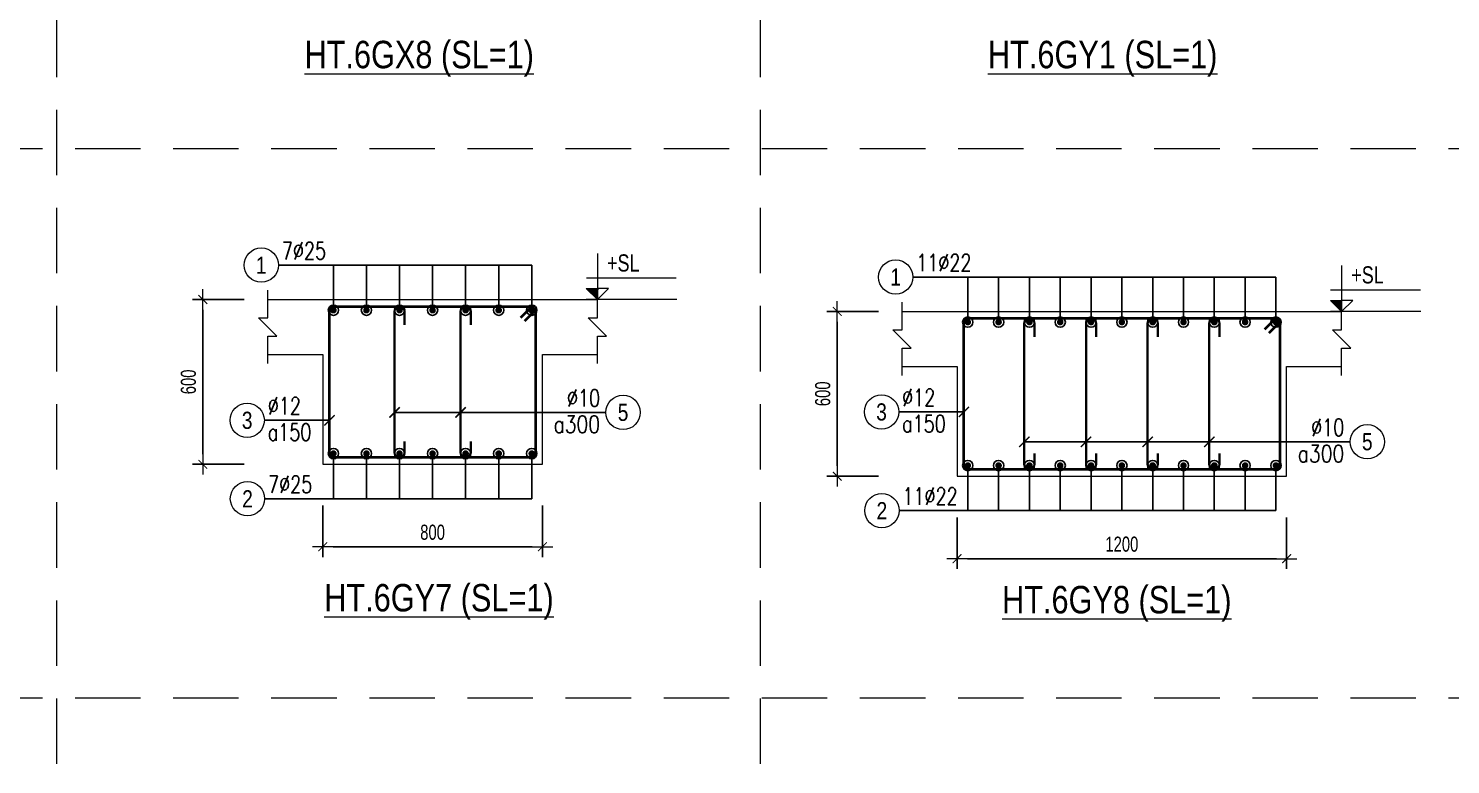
# Model space of a CAD drawing. Header units: millimetres. Extents: x 225489 to 327520, y -235866 to -221866.
# Drawn here: x 251535 to 256713, y -232107 to -229428 of the extents above; entities that cross this region are included whole.
import ezdxf
from ezdxf.enums import TextEntityAlignment as Align

# ---------------------------------------------------------------- set-up
doc = ezdxf.new("R2010")
doc.units = ezdxf.units.MM
doc.header["$PDMODE"] = 3
doc.linetypes.add('HIDDEN2', pattern=[4.762499999999999, 3.175, -1.5875])
doc.layers.get('0').update_dxf_attribs({"lineweight": 20})
doc.layers.get('Defpoints').update_dxf_attribs({"color": 151, "lineweight": 9})
for name, color, linetype, lineweight in [('NDC_S_ANNO', 7, 'Continuous', 20), ('NDC_S_CONTINUOUS', 3, 'Continuous', 20), ('NDC_S_DIM', 1, 'Continuous', 15), ('NDC_S_HIDDEN', 8, 'HIDDEN2', 13), ('NDC_S_REBAR', 4, 'Continuous', 35), ('NDC_S_STIRRUP', 4, 'Continuous', 40), ('NDC_S_TEXT SYMBOL', 7, 'Continuous', 20), ('NDC_S_THIN LINE', 8, 'Continuous', 9), ('NDC_S_VN TEXT', 7, 'Continuous', 20)]:
    doc.layers.add(name, color=color, linetype=linetype, lineweight=lineweight)
doc.styles.add('ARIAL', font='arial.ttf', dxfattribs={"width": 0.8})
doc.styles.add('NDC_ANNO', font='', dxfattribs={"width": 0.8})
doc.styles.add('NDC_DIM', font='', dxfattribs={"width": 0.75})
doc.styles.add('NDC_EN TXT', font='romans.shx', dxfattribs={"width": 0.8})
doc.styles.get('NDC_ANNO').set_extended_font_data('Dotum')
doc.styles.get('NDC_DIM').set_extended_font_data('Dotum')
doc.dimstyles.new('NDC_dim_25', dxfattribs={"dimscale": 25, "dimtxt": 2.2, "dimasz": 1.5, "dimexe": 1.5, "dimexo": 2.5, "dimgap": 1, "dimtad": 1, "dimdec": 0, "dimzin": 0, "dimdsep": 46, "dimtxsty": 'NDC_DIM', "dimblk": 'DIMMARK', "dimcen": 0.09, "dimdle": 1.2, "dimclrd": 1, "dimclre": 1, "dimclrt": 3, "dimadec": 0, "dimazin": 0, "dimtfac": 1, "dimtdec": 0, "dimtix": 1, "dimtofl": 0, "dimtmove": 0, "dimatfit": 3, "dimfxl": 6, "dimfxlon": 1, "dimtolj": 1, "dimtzin": 0, "dimarcsym": 0})

# ---------------------------------------------------------------- blocks, each defined once
blk = doc.blocks.new('kata_block_TD')
at = {"color": 6, "linetype": 'ByBlock', "lineweight": -2, "style": 'ARIAL', "width": 0.8}
blk.add_attdef('SECTDET2', text='', height=5, dxfattribs=at).set_placement((0, 7.970649532882817), align=Align.CENTER)
at = {"color": 0, "linetype": 'ByBlock', "lineweight": -2, "style": 'ARIAL', "width": 0.8}
blk.add_attdef('SECTDET1', text='', height=5, dxfattribs=at).set_placement((0, 1.470649532882817), align=Align.CENTER)
at = {"color": 3, "lineweight": 25, "style": 'ARIAL', "width": 0.8}
blk.add_attdef('SSCALE', text='', height=2.5, dxfattribs=at).set_placement((0, -3.998868953555331), align=Align.CENTER)
blk = doc.blocks.new('kata_block_CT')
at = {"layer": 'NDC_S_ANNO'}
blk.add_hatch(color=3, dxfattribs=at).paths.add_polyline_path([(0, 1.596954857557648), (-1.612010908633238, 1.596954857557648), (0, 0)])
at = {"layer": 'NDC_S_ANNO', "ltscale": 50}
h = blk.add_hatch(dxfattribs=at)
h.set_pattern_fill('ANSI31', color=256, scale=1.406250541793835, style=0)
h.set_pattern_definition([(45.00000000000001, (0, 5.456968210637569e-12), (-3.157122508925224, 3.157122508925225), [])])
h.paths.add_polyline_path([(0, 1.596954857557648), (0, 0), (1.612010908924276, 1.596954857557648)])
for p, q in [((-1.592704896858777, 3.140833880479477), (11.46947077315417, 3.140833880479477)), ((11.56125648126181, 5.456968210637569e-12), (-1.63869572513795, 5.456968210637569e-12))]:
    blk.add_line(p, q, dxfattribs=at)
for points in [[(0, 6.69495074864426), (0, 0)], [(0, 0), (-1.612010908924276, 1.596954857557648), (0, 1.596954857557648)], [(0, 0), (1.612010908924276, 1.596954857557648), (0, 1.596954857557648)]]:
    blk.add_lwpolyline(points, dxfattribs=at)
at = {"layer": 'NDC_S_ANNO', "color": 8, "ltscale": 50}
blk.add_lwpolyline([(0, 0), (-1.612010908633238, 1.596954857557648), (0, 1.596954857557648)], dxfattribs=at)
at = {"layer": 'NDC_S_TEXT SYMBOL', "color": 3, "style": 'NDC_ANNO', "width": 0.8}
blk.add_attdef('CT', (1.409564409346785, 4.068271311703938), '', height=2.5, dxfattribs=at)
blk = doc.blocks.new('DIMMARK')
at = {"layer": 'NDC_S_DIM', "color": 1}
blk.add_line((-1.5, 0), (1, 0), dxfattribs=at)
at = {"layer": 'NDC_S_DIM', "color": 2, "const_width": 0.1}
blk.add_lwpolyline([(-0.4242640687119285, -0.4242640687119285), (0.4242640687119285, 0.4242640687119285)], dxfattribs=at)
blk = doc.blocks.new('*D142')
at = {"layer": 'Defpoints', "color": 0, "transparency": 16777216}
for p in [(252606.7386267134, -231014.699382969), (253406.7386267134, -231014.699382969), (253406.7386267134, -231314.699382969)]:
    blk.add_point(p, dxfattribs=at)
at = {"layer": 'NDC_S_DIM', "color": 1, "lineweight": -2, "transparency": 16777216}
for p, q in [((252606.7386267134, -231164.699382969), (252606.7386267134, -231352.199382969)), ((253406.7386267134, -231164.699382969), (253406.7386267134, -231352.199382969)), ((252644.2386267134, -231314.699382969), (253369.2386267134, -231314.699382969))]:
    blk.add_line(p, q, dxfattribs=at)
at = {"layer": 'NDC_S_DIM', "color": 1, "lineweight": -2, "transparency": 16777216, "xscale": 37.5, "yscale": 37.5, "zscale": 37.5, "rotation": 180}
blk.add_blockref('DIMMARK', (252606.7386267134, -231314.699382969), dxfattribs=at)
at = {"layer": 'NDC_S_DIM', "color": 1, "lineweight": -2, "transparency": 16777216, "xscale": 37.5, "yscale": 37.5, "zscale": 37.5}
blk.add_blockref('DIMMARK', (253406.7386267134, -231314.699382969), dxfattribs=at)
at = {"layer": 'NDC_S_DIM', "color": 3, "transparency": 16777216, "insert": (253006.7386267134, -231262.199382969), "char_height": 55.00000000000001, "attachment_point": 5, "style": 'NDC_DIM'}
blk.add_mtext('\\A1;800', dxfattribs=at)
blk = doc.blocks.new('*D143')
at = {"layer": 'Defpoints', "color": 0, "transparency": 16777216}
for p in [(252676.4117512578, -230414.699382969), (252170.4117512578, -231014.699382969), (252676.4117512578, -231014.699382969)]:
    blk.add_point(p, dxfattribs=at)
at = {"layer": 'NDC_S_DIM', "color": 1, "lineweight": -2, "transparency": 16777216}
for p, q in [((252320.4117512578, -230414.699382969), (252132.9117512578, -230414.699382969)), ((252170.4117512578, -230452.199382969), (252170.4117512578, -230977.199382969)), ((252320.4117512578, -231014.699382969), (252132.9117512578, -231014.699382969))]:
    blk.add_line(p, q, dxfattribs=at)
at = {"layer": 'NDC_S_DIM', "color": 1, "lineweight": -2, "transparency": 16777216, "xscale": 37.5, "yscale": 37.5, "zscale": 37.5}
for p, rotation in [((252170.4117512578, -230414.699382969), 90), ((252170.4117512578, -231014.699382969), 270)]:
    blk.add_blockref('DIMMARK', p, dxfattribs=dict(at, rotation=rotation))
at = {"layer": 'NDC_S_DIM', "color": 3, "transparency": 16777216, "insert": (252117.9117512578, -230714.6993829689), "char_height": 55.00000000000001, "attachment_point": 5, "rotation": 90, "style": 'NDC_DIM'}
blk.add_mtext('\\A1;600', dxfattribs=at)
blk = doc.blocks.new('kata_block_THEP')
at = {"layer": 'NDC_S_REBAR', "color": 0}
for p, q in [((-0.5, 0), (0.5, 0)), ((-0.3535533905960619, 0.353553390592424), (0.3535533905960619, -0.353553390592424)), ((0.3535533905960619, 0.353553390592424), (-0.3535533905960619, -0.353553390592424)), ((0, 0.5), (0, -0.5))]:
    blk.add_line(p, q, dxfattribs=at)
at = {"layer": 'NDC_S_REBAR', "color": 0, "const_width": 0.08333333333333334}
blk.add_lwpolyline([(-0.5, -1.818989403545856e-12, 1), (0.5000000000145519, -1.818989403545856e-12, 1), (-0.5, -1.818989403545856e-12, 1)], format="xyb", dxfattribs=at)
blk = doc.blocks.new('*U11')
blk.add_circle((-2.5, 0), 2.5)
at = {"layer": 'NDC_S_VN TEXT', "color": 3, "style": 'NDC_EN TXT', "width": 0.75}
blk.add_attdef('DK1', (0.5, 0.8455043070534884), '', height=2.5, dxfattribs=at)
at = {"layer": 'NDC_S_VN TEXT', "color": 7, "style": 'ARIAL', "width": 0.8}
blk.add_attdef('SH2', text='', height=2.5, dxfattribs=at).set_placement((-2.5, 0), align=Align.MIDDLE)
blk = doc.blocks.new('*U12')
blk.add_circle((-2.5, 0), 2.5)
at = {"layer": 'NDC_S_VN TEXT', "color": 3, "style": 'NDC_EN TXT', "width": 0.75}
for tag, p in [('DK1', (0.5, 0.8455043070534884)), ('KC1', (0.5, -2.972544307831413))]:
    blk.add_attdef(tag, p, '', height=2.5, dxfattribs=at)
at = {"layer": 'NDC_S_VN TEXT', "color": 7, "style": 'ARIAL', "width": 0.8}
blk.add_attdef('SH2', text='', height=2.5, dxfattribs=at).set_placement((-2.5, 0), align=Align.MIDDLE)
blk = doc.blocks.new('*U15')
blk.add_circle((2.5, 0), 2.5)
at = {"layer": 'NDC_S_VN TEXT', "color": 3, "style": 'NDC_EN TXT'}
for tag, width, p in [('DK2', 0.75, (-0.85, 0.8455043070534884)), ('KC2', 0.8, (-0.85, -2.972544307831413))]:
    blk.add_attdef(tag, text='', height=2.5, dxfattribs=dict(at, width=width)).set_placement(p, align=Align.RIGHT)
at = {"layer": 'NDC_S_VN TEXT', "color": 7, "style": 'ARIAL', "width": 0.8}
blk.add_attdef('SH3', text='', height=2.5, dxfattribs=at).set_placement((2.5, 0), align=Align.MIDDLE)
blk = doc.blocks.new('*D144')
at = {"layer": 'Defpoints', "color": 0, "transparency": 16777216}
for p in [(254916.2646992549, -231058.0745190939), (256116.2646992549, -231058.0745190939), (256116.2646992549, -231358.0745190939)]:
    blk.add_point(p, dxfattribs=at)
at = {"layer": 'NDC_S_DIM', "color": 1, "lineweight": -2, "transparency": 16777216}
for p, q in [((254916.2646992549, -231208.0745190939), (254916.2646992549, -231395.5745190939)), ((256116.2646992549, -231208.0745190939), (256116.2646992549, -231395.5745190939)), ((254953.7646992549, -231358.0745190939), (256078.7646992549, -231358.0745190939))]:
    blk.add_line(p, q, dxfattribs=at)
at = {"layer": 'NDC_S_DIM', "color": 1, "lineweight": -2, "transparency": 16777216, "xscale": 37.5, "yscale": 37.5, "zscale": 37.5, "rotation": 180}
blk.add_blockref('DIMMARK', (254916.2646992549, -231358.0745190939), dxfattribs=at)
at = {"layer": 'NDC_S_DIM', "color": 1, "lineweight": -2, "transparency": 16777216, "xscale": 37.5, "yscale": 37.5, "zscale": 37.5}
blk.add_blockref('DIMMARK', (256116.2646992549, -231358.0745190939), dxfattribs=at)
at = {"layer": 'NDC_S_DIM', "color": 3, "transparency": 16777216, "insert": (255516.2646992549, -231305.5745190939), "char_height": 55.00000000000001, "attachment_point": 5, "style": 'NDC_DIM'}
blk.add_mtext('\\A1;1200', dxfattribs=at)
blk = doc.blocks.new('*D145')
at = {"layer": 'Defpoints', "color": 0, "transparency": 16777216}
for p in [(254985.9378237992, -230458.0745190939), (254479.9378237992, -231058.0745190939), (254985.9378237992, -231058.0745190939)]:
    blk.add_point(p, dxfattribs=at)
at = {"layer": 'NDC_S_DIM', "color": 1, "lineweight": -2, "transparency": 16777216}
for p, q in [((254629.9378237992, -230458.0745190939), (254442.4378237992, -230458.0745190939)), ((254479.9378237992, -230495.5745190939), (254479.9378237992, -231020.5745190939)), ((254629.9378237992, -231058.0745190939), (254442.4378237992, -231058.0745190939))]:
    blk.add_line(p, q, dxfattribs=at)
at = {"layer": 'NDC_S_DIM', "color": 1, "lineweight": -2, "transparency": 16777216, "xscale": 37.5, "yscale": 37.5, "zscale": 37.5}
for p, rotation in [((254479.9378237992, -230458.0745190939), 90), ((254479.9378237992, -231058.0745190939), 270)]:
    blk.add_blockref('DIMMARK', p, dxfattribs=dict(at, rotation=rotation))
at = {"layer": 'NDC_S_DIM', "color": 3, "transparency": 16777216, "insert": (254427.4378237993, -230758.0745190938), "char_height": 55.00000000000001, "attachment_point": 5, "rotation": 90, "style": 'NDC_DIM'}
blk.add_mtext('\\A1;600', dxfattribs=at)

msp = doc.modelspace()

# ---------------------------------------------------------------- linework, layer by layer
at = {"layer": 'NDC_S_CONTINUOUS'}
for points in [[(252406.7386267134, -230414.699382969), (252606.7386267134, -230414.699382969), (252606.7386267134, -230414.699382969), (253406.7386267134, -230414.699382969), (253406.7386267134, -230414.699382969), (253606.7386267134, -230414.699382969)], [(254716.2646992549, -230458.0745190939), (254916.2646992549, -230458.0745190939), (254916.2646992549, -230458.0745190939), (256116.2646992549, -230458.0745190939), (256116.2646992549, -230458.0745190939), (256316.2646992549, -230458.0745190939)], [(252406.7386267134, -230614.699382969), (252606.7386267134, -230614.699382969), (252606.7386267134, -231014.699382969), (253406.7386267134, -231014.699382969), (253406.7386267134, -230614.699382969), (253606.7386267134, -230614.699382969)], [(254716.2646992549, -230658.0745190939), (254916.2646992549, -230658.0745190939), (254916.2646992549, -231058.0745190939), (256116.2646992549, -231058.0745190939), (256116.2646992549, -230658.0745190939), (256316.2646992549, -230658.0745190939)]]:
    msp.add_lwpolyline(points, dxfattribs=at)
at = {"layer": 'NDC_S_HIDDEN', "ltscale": 75}
for p, q in [((251637.4073254415, -221865.8761660784), (251637.4073254415, -235865.8761660625)), ((254198.91826281, -221865.8761660784), (254198.91826281, -235865.8761660625)), ((264444.9620122843, -229865.8761660693), (246514.3854507044, -229865.8761660692)), ((264444.9620122843, -231865.876166067), (246514.3854507044, -231865.8761660669))]:
    msp.add_line(p, q, dxfattribs=at)
at = {"layer": 'NDC_S_REBAR'}
for points in [[(252904.9702969026, -230507.0440729023), (252904.9702969026, -230458.1309030924, 0.9999999999999999), (252868.1062969027, -230458.1309030924), (252868.1062969027, -230971.2673829689, 0.9999999999999999), (252904.9702969026, -230971.2673829689), (252904.9702969026, -230932.0104919601, -0.414213562)], [(253145.6369635691, -230507.0440729023), (253145.6369635691, -230458.1309030924, 0.9999999999999999), (253108.7729635691, -230458.1309030924), (253108.7729635691, -230971.2673829689, 0.9999999999999999), (253145.6369635691, -230971.2673829689), (253145.6369635691, -230932.0104919601, -0.414213562)], [(255197.9636957283, -230550.4192090272), (255197.9636957283, -230501.5060392173, 0.9999999999999999), (255161.0996957283, -230501.5060392173), (255161.0996957283, -231014.6425190938, 0.9999999999999999), (255197.9636957283, -231014.6425190938), (255197.9636957283, -230975.385628085, -0.414213562)], [(255422.6297027816, -230550.4192090272), (255422.6297027816, -230501.5060392173, 0.9999999999999999), (255385.7657027815, -230501.5060392173), (255385.7657027815, -231014.6425190938, 0.9999999999999999), (255422.6297027816, -231014.6425190938), (255422.6297027816, -230975.385628085, -0.414213562)], [(255647.0297027816, -230550.4192090272), (255647.0297027816, -230501.5060392174, 0.9999999999999999), (255610.1657027815, -230501.5060392174), (255610.1657027815, -231014.6425190938, 0.9999999999999999), (255647.0297027816, -231014.6425190938), (255647.0297027816, -230975.385628085, -0.414213562)], [(255871.4297027814, -230550.4192090272), (255871.4297027814, -230501.5060392174, 0.9999999999999999), (255834.5657027814, -230501.5060392174), (255834.5657027814, -231014.6425190938, 0.9999999999999999), (255871.4297027814, -231014.6425190938), (255871.4297027814, -230975.385628085, -0.414213562)]]:
    msp.add_lwpolyline(points, format="xyb", dxfattribs=at)
at = {"layer": 'NDC_S_STIRRUP'}
for points in [[(253327.7386267134, -230479.699382969), (253367.7386267134, -230439.699382969, -0.414213562), (253381.7386267134, -230453.699382969), (253381.7386267134, -230975.699382969, -0.414213562), (253367.7386267134, -230989.699382969), (252645.7386267134, -230989.699382969, -0.414213562), (252631.7386267134, -230975.699382969), (252631.7386267134, -230453.699382969, -0.414213562), (252645.7386267134, -230439.699382969), (253367.7386267134, -230439.699382969, -0.414213562), (253381.7386267134, -230453.699382969), (253341.7386267134, -230493.699382969)], [(256037.2646992549, -230523.0745190939), (256077.2646992549, -230483.0745190939, -0.414213562), (256091.2646992549, -230497.0745190939), (256091.2646992549, -231019.0745190939, -0.414213562), (256077.2646992549, -231033.0745190939), (254955.2646992549, -231033.0745190939, -0.414213562), (254941.2646992549, -231019.0745190939), (254941.2646992549, -230497.0745190939, -0.414213562), (254955.2646992549, -230483.0745190939), (256077.2646992549, -230483.0745190939, -0.414213562), (256091.2646992549, -230497.0745190939), (256051.2646992549, -230537.0745190939)]]:
    msp.add_lwpolyline(points, format="xyb", dxfattribs=at)
at = {"layer": 'NDC_S_THIN LINE'}
for points in [[(252406.7386267134, -230648.0327163023), (252406.7386267134, -230548.0327163023), (252440.0719600468, -230548.0327163023), (252373.4052933802, -230481.3660496356), (252406.7386267135, -230481.3660496356), (252406.7386267135, -230381.3660496356)], [(253606.7386267134, -230648.0327163023), (253606.7386267134, -230548.0327163023), (253640.0719600468, -230548.0327163023), (253573.4052933802, -230481.3660496356), (253606.7386267135, -230481.3660496356), (253606.7386267135, -230381.3660496356)], [(254716.2646992549, -230691.4078524272), (254716.2646992549, -230591.4078524272), (254749.5980325883, -230591.4078524272), (254682.9313659216, -230524.7411857605), (254716.2646992549, -230524.7411857605), (254716.2646992549, -230424.7411857605)], [(256316.2646992549, -230691.4078524272), (256316.2646992549, -230591.4078524272), (256349.5980325883, -230591.4078524272), (256282.9313659216, -230524.7411857605), (256316.2646992549, -230524.7411857605), (256316.2646992549, -230424.7411857605)]]:
    msp.add_lwpolyline(points, dxfattribs=at)

# ---------------------------------------------------------------- block references
at = {"layer": 'NDC_S_REBAR', "xscale": 22, "yscale": 22, "zscale": 22}
for p in [(252645.7386267134, -230453.699382969), (252766.0719600467, -230453.699382969), (252886.4052933801, -230453.699382969), (253006.7386267133, -230453.6993829689), (253127.0719600467, -230453.6993829689), (253247.4052933799, -230453.6993829689), (253367.7386267134, -230453.699382969), (254955.2646992549, -230497.0745190939), (255067.464699255, -230497.0745190939), (255179.6646992549, -230497.0745190939), (255291.8646992549, -230497.0745190939), (255404.0646992549, -230497.0745190939), (255516.2646992549, -230497.0745190939), (255628.464699255, -230497.0745190939), (255740.6646992549, -230497.0745190939), (255852.8646992549, -230497.0745190939), (255965.0646992549, -230497.0745190939), (256077.2646992549, -230497.0745190939), (252645.7386267134, -230975.699382969), (252766.0719600467, -230975.699382969), (252886.4052933801, -230975.699382969), (253006.7386267133, -230975.6993829689), (253127.0719600467, -230975.6993829689), (253247.4052933799, -230975.6993829689), (253367.7386267134, -230975.699382969), (254955.2646992549, -231019.0745190939), (255067.464699255, -231019.0745190939), (255179.6646992549, -231019.0745190939), (255291.8646992549, -231019.0745190939), (255404.0646992549, -231019.0745190939), (255516.2646992549, -231019.0745190939), (255628.464699255, -231019.0745190939), (255740.6646992549, -231019.0745190939), (255852.8646992549, -231019.0745190939), (255965.0646992549, -231019.0745190939), (256077.2646992549, -231019.0745190939)]:
    msp.add_blockref('kata_block_THEP', p, dxfattribs=at)
at = {"layer": 'NDC_S_THIN LINE', "xscale": 25, "yscale": 25, "zscale": 25}
for name, p, values in [('*U11', (252445.7386267134, -230289.699382969), {'SH2': '1', 'DK1': '7%%c25'}), ('*U11', (254755.2646992549, -230333.0745190939), {'SH2': '1', 'DK1': '11%%c22'}), ('*U15', (253637.7948255777, -230825.856955074), {'SH3': '5', 'DK2': '%%c10', 'KC2': 'a300'}), ('*U12', (254703.7646992549, -230823.8951897034), {'SH2': '3', 'DK1': '%%c12', 'KC1': 'a150'}), ('*U12', (252394.2386267134, -230854.3910845805), {'SH2': '3', 'DK1': '%%c12', 'KC1': 'a150'}), ('*U15', (256347.3208981191, -230932.7573495439), {'SH3': '5', 'DK2': '%%c10', 'KC2': 'a300'}), ('*U11', (252395.4296583366, -231139.699382969), {'SH2': '2', 'DK1': '7%%c25'}), ('*U11', (254704.955730878, -231183.0745190939), {'SH2': '2', 'DK1': '11%%c22'})]:
    msp.add_blockref(name, p, dxfattribs=at).add_auto_attribs(values)
at = {"layer": 'NDC_S_VN TEXT'}
ref = msp.add_blockref('kata_block_TD', (252958.1484230181, -229602.5539007161), dxfattribs=dict(at, xscale=20, yscale=20, zscale=20))
ref.add_attrib('SECTDET1', '%%uHT.6GX8 (SL=1)', dxfattribs={"layer": '0', "color": 0, "linetype": 'ByBlock', "lineweight": -2, "height": 100, "style": 'ARIAL', "width": 0.8}).set_placement((252958.1484230181, -229573.1409100584), align=Align.CENTER)
ref = msp.add_blockref('kata_block_TD', (255446.472402796, -229602.553900716), dxfattribs=dict(at, xscale=20, yscale=20, zscale=20))
ref.add_attrib('SECTDET1', '%%uHT.6GY1 (SL=1)', dxfattribs={"layer": '0', "color": 0, "linetype": 'ByBlock', "lineweight": -2, "height": 100, "style": 'ARIAL', "width": 0.8}).set_placement((255446.472402796, -229573.1409100584), align=Align.CENTER)
at = {"layer": 'NDC_S_VN TEXT', "xscale": 25, "yscale": 25, "zscale": 25}
for p in [(253606.7386267134, -230414.699382969), (256316.2646992549, -230458.0745190939)]:
    msp.add_blockref('kata_block_CT', p, dxfattribs=at).add_auto_attribs({'CT': '+SL'})
at = {"layer": 'NDC_S_VN TEXT'}
ref = msp.add_blockref('kata_block_TD', (253029.997001071, -231579.605029906), dxfattribs=dict(at, xscale=20, yscale=20, zscale=20))
ref.add_attrib('SECTDET1', '%%uHT.6GY7 (SL=1)', dxfattribs={"layer": '0', "color": 0, "linetype": 'ByBlock', "lineweight": -2, "height": 100, "style": 'ARIAL', "width": 0.8}).set_placement((253029.997001071, -231550.1920392483), align=Align.CENTER)
ref = msp.add_blockref('kata_block_TD', (255497.7603364082, -231586.6546008281), dxfattribs=dict(at, xscale=20, yscale=20, zscale=20))
ref.add_attrib('SECTDET1', '%%uHT.6GY8 (SL=1)', dxfattribs={"layer": '0', "color": 0, "linetype": 'ByBlock', "lineweight": -2, "height": 100, "style": 'ARIAL', "width": 0.8}).set_placement((255497.7603364082, -231557.2416101705), align=Align.CENTER)

# ---------------------------------------------------------------- dimensions: what is measured, and where the dimension line sits
at = {"layer": 'NDC_S_DIM'}
for base, p1, p2, picture, middle in [((252170.4117512578, -231014.699382969), (252676.4117512578, -230414.699382969), (252676.4117512578, -231014.699382969), '*D143', (252117.9117512578, -230714.6993829689)), ((254479.9378237992, -231058.0745190939), (254985.9378237992, -230458.0745190939), (254985.9378237992, -231058.0745190939), '*D145', (254427.4378237993, -230758.0745190938))]:
    dim = msp.add_linear_dim(base=base, p1=p1, p2=p2, angle=270, dimstyle='NDC_dim_25', dxfattribs=at)
    dim.commit()
    dim.dimension.update_dxf_attribs({"geometry": picture, "text_midpoint": middle})
for base, p1, p2, picture, middle in [((253406.7386267134, -231314.699382969), (252606.7386267134, -231014.699382969), (253406.7386267134, -231014.699382969), '*D142', (253006.7386267134, -231262.199382969)), ((256116.2646992549, -231358.0745190939), (254916.2646992549, -231058.0745190939), (256116.2646992549, -231058.0745190939), '*D144', (255516.2646992549, -231305.5745190939))]:
    dim = msp.add_linear_dim(base=base, p1=p1, p2=p2, dimstyle='NDC_dim_25', dxfattribs=at)
    dim.commit()
    dim.dimension.update_dxf_attribs({"geometry": picture, "text_midpoint": middle})

# ---------------------------------------------------------------- leaders
at = {"layer": 'NDC_S_THIN LINE'}
for points, override in [([(252645.7386267134, -230453.699382969), (252645.7386267134, -230289.699382969), (252445.7386267134, -230289.699382969)], {"dimldrblk": 'DotBlank'}), ([(253367.7386267134, -230453.699382969), (253367.7386267134, -230289.699382969), (252445.7386267134, -230289.699382969)], {"dimldrblk": 'DotBlank'}), ([(252766.0719600467, -230453.699382969), (252766.0719600467, -230289.699382969), (252566.0719600468, -230289.699382969)], {"dimldrblk": 'DotBlank'}), ([(252886.4052933802, -230453.699382969), (252886.4052933802, -230289.699382969), (252686.4052933802, -230289.699382969)], {"dimldrblk": 'DotBlank'}), ([(253006.7386267133, -230453.699382969), (253006.7386267133, -230289.699382969), (252806.7386267134, -230289.699382969)], {"dimldrblk": 'DotBlank'}), ([(253127.0719600467, -230453.699382969), (253127.0719600467, -230289.699382969), (252927.0719600467, -230289.699382969)], {"dimldrblk": 'DotBlank'}), ([(253247.4052933799, -230453.699382969), (253247.4052933799, -230289.699382969), (253047.4052933799, -230289.699382969)], {"dimldrblk": 'DotBlank'}), ([(254955.2646992549, -230497.0745190939), (254955.2646992549, -230333.0745190939), (254755.2646992549, -230333.0745190939)], {"dimldrblk": 'DotBlank'}), ([(256077.2646992549, -230497.0745190939), (256077.2646992549, -230333.0745190939), (254755.2646992549, -230333.0745190939)], {"dimldrblk": 'DotBlank'}), ([(255067.4646992551, -230497.0745190939), (255067.4646992551, -230333.0745190939), (254867.4646992551, -230333.0745190939)], {"dimldrblk": 'DotBlank'}), ([(255179.6646992551, -230497.0745190939), (255179.6646992551, -230333.0745190939), (254979.6646992551, -230333.0745190939)], {"dimldrblk": 'DotBlank'}), ([(255291.8646992549, -230497.0745190939), (255291.8646992549, -230333.0745190939), (255091.8646992549, -230333.0745190939)], {"dimldrblk": 'DotBlank'}), ([(255404.0646992549, -230497.0745190939), (255404.0646992549, -230333.0745190939), (255204.0646992549, -230333.0745190939)], {"dimldrblk": 'DotBlank'}), ([(255516.2646992551, -230497.0745190939), (255516.2646992551, -230333.0745190939), (255316.2646992551, -230333.0745190939)], {"dimldrblk": 'DotBlank'}), ([(255628.4646992551, -230497.0745190939), (255628.4646992551, -230333.0745190939), (255428.4646992551, -230333.0745190939)], {"dimldrblk": 'DotBlank'}), ([(255740.6646992549, -230497.0745190939), (255740.6646992549, -230333.0745190939), (255540.6646992549, -230333.0745190939)], {"dimldrblk": 'DotBlank'}), ([(255852.8646992551, -230497.0745190939), (255852.8646992551, -230333.0745190939), (255652.8646992551, -230333.0745190939)], {"dimldrblk": 'DotBlank'}), ([(255965.064699255, -230497.0745190939), (255965.064699255, -230333.0745190939), (255765.064699255, -230333.0745190939)], {"dimldrblk": 'DotBlank'}), ([(252868.1062969027, -230825.856955074), (253637.7948255777, -230825.856955074)], {"dimldrblk": 'ArchTick'}), ([(253108.7729635691, -230825.856955074), (253637.7948255777, -230825.856955074)], {"dimldrblk": 'ArchTick'}), ([(254941.2646992549, -230823.8951897034), (254703.7646992549, -230823.8951897034)], {"dimldrblk": 'ArchTick'}), ([(252631.7386267134, -230854.3910845805), (252394.2386267134, -230854.3910845805)], {"dimldrblk": 'ArchTick'}), ([(255161.0996957283, -230932.7573495439), (256347.3208981191, -230932.7573495439)], {"dimldrblk": 'ArchTick'}), ([(255385.7657027815, -230932.7573495439), (256347.3208981191, -230932.7573495439)], {"dimldrblk": 'ArchTick'}), ([(255610.1657027815, -230932.7573495439), (256347.3208981191, -230932.7573495439)], {"dimldrblk": 'ArchTick'}), ([(255834.5657027814, -230932.7573495439), (256347.3208981191, -230932.7573495439)], {"dimldrblk": 'ArchTick'}), ([(252645.7386267134, -230975.699382969), (252645.7386267134, -231139.699382969), (252395.4296583366, -231139.699382969)], {"dimldrblk": 'DotBlank'}), ([(253367.7386267134, -230975.699382969), (253367.7386267134, -231139.699382969), (252395.4296583366, -231139.699382969)], {"dimldrblk": 'DotBlank'}), ([(252766.0719600467, -230975.699382969), (252766.0719600467, -231139.699382969), (252515.76299167, -231139.699382969)], {"dimldrblk": 'DotBlank'}), ([(252886.4052933802, -230975.699382969), (252886.4052933802, -231139.699382969), (252636.0963250033, -231139.699382969)], {"dimldrblk": 'DotBlank'}), ([(253006.7386267133, -230975.699382969), (253006.7386267133, -231139.699382969), (252756.4296583365, -231139.699382969)], {"dimldrblk": 'DotBlank'}), ([(253127.0719600467, -230975.699382969), (253127.0719600467, -231139.699382969), (252876.7629916698, -231139.699382969)], {"dimldrblk": 'DotBlank'}), ([(253247.4052933799, -230975.699382969), (253247.4052933799, -231139.699382969), (252997.0963250031, -231139.699382969)], {"dimldrblk": 'DotBlank'}), ([(254955.2646992549, -231019.0745190939), (254955.2646992549, -231183.0745190939), (254704.955730878, -231183.0745190939)], {"dimldrblk": 'DotBlank'}), ([(256077.2646992549, -231019.0745190939), (256077.2646992549, -231183.0745190939), (254704.955730878, -231183.0745190939)], {"dimldrblk": 'DotBlank'}), ([(255067.4646992551, -231019.0745190939), (255067.4646992551, -231183.0745190939), (254867.4646992551, -231183.0745190939)], {"dimldrblk": 'DotBlank'}), ([(255179.6646992551, -231019.0745190939), (255179.6646992551, -231183.0745190939), (254979.6646992551, -231183.0745190939)], {"dimldrblk": 'DotBlank'}), ([(255291.8646992549, -231019.0745190939), (255291.8646992549, -231183.0745190939), (255091.8646992549, -231183.0745190939)], {"dimldrblk": 'DotBlank'}), ([(255404.0646992549, -231019.0745190939), (255404.0646992549, -231183.0745190939), (255204.0646992549, -231183.0745190939)], {"dimldrblk": 'DotBlank'}), ([(255516.2646992551, -231019.0745190939), (255516.2646992551, -231183.0745190939), (255316.2646992551, -231183.0745190939)], {"dimldrblk": 'DotBlank'}), ([(255628.4646992551, -231019.0745190939), (255628.4646992551, -231183.0745190939), (255428.4646992551, -231183.0745190939)], {"dimldrblk": 'DotBlank'}), ([(255740.6646992549, -231019.0745190939), (255740.6646992549, -231183.0745190939), (255540.6646992549, -231183.0745190939)], {"dimldrblk": 'DotBlank'}), ([(255852.8646992551, -231019.0745190939), (255852.8646992551, -231183.0745190939), (255652.8646992551, -231183.0745190939)], {"dimldrblk": 'DotBlank'}), ([(255965.064699255, -231019.0745190939), (255965.064699255, -231183.0745190939), (255765.064699255, -231183.0745190939)], {"dimldrblk": 'DotBlank'})]:
    msp.add_leader(points, dimstyle='NDC_dim_25', override=override, dxfattribs=at)

doc.saveas('drawing.dxf')
